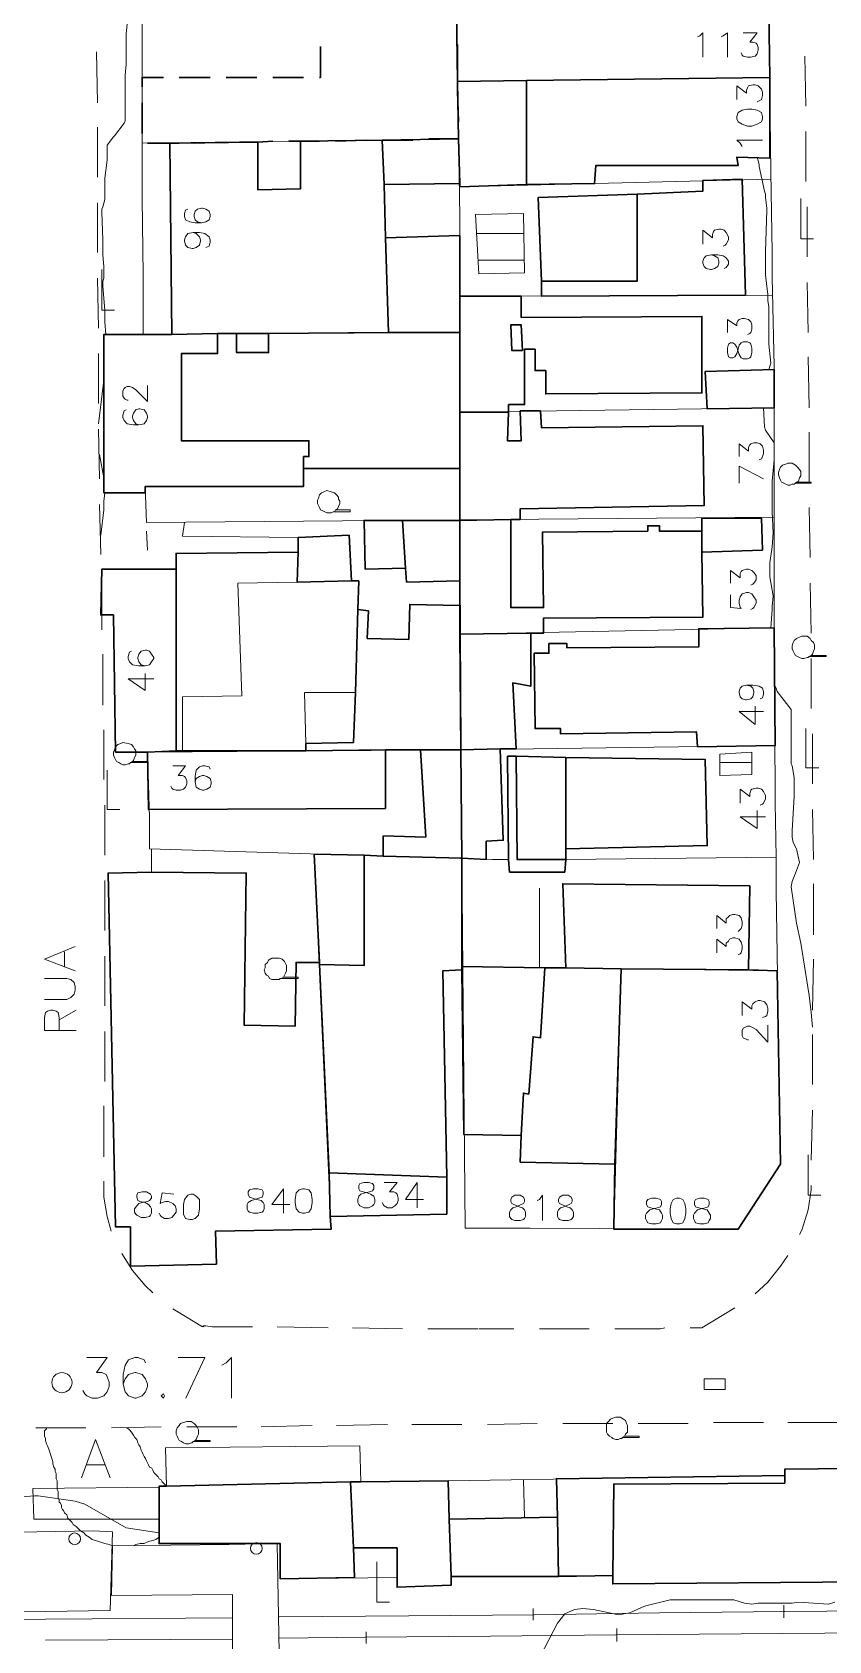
# Model space of a CAD drawing. Extents: x -2391 to 32076, y -11492 to 5852.
# Drawn here: x 4628.3 to 4691.8, y -1384.2 to -1256 of the extents above; entities that cross this region are included whole.
import ezdxf

# ---------------------------------------------------------------- set-up
doc = ezdxf.new("R2010")
doc.units = 0
doc.header["$LTSCALE"] = 7
for name, color, linetype in [('ALVE-CT', 3, 'CONTINUOUS'), ('PDF2_A101 - EDIFICACAO', 7, 'CONTINUOUS'), ('PDF2_A103 - PROJECAO_1', 7, 'CONTINUOUS'), ('PDF2_A120 - MARQUISE', 7, 'CONTINUOUS'), ('PDF2_A124 - MURO', 7, 'CONTINUOUS'), ('PDF2_A133 - CANTEIRO_JARDIM_ESTUFA', 7, 'CONTINUOUS'), ('PDF2_A142 - PLATAFORMA_BALANCA', 7, 'CONTINUOUS'), ('PDF2_C301 - MEIO_FIO_2D', 7, 'CONTINUOUS'), ('PDF2_C309 - PASSARELA', 7, 'CONTINUOUS'), ('PDF2_C317 - BOCA_LOBO', 7, 'CONTINUOUS'), ('PDF2_D402 - FERROVIA_2D', 7, 'CONTINUOUS'), ('PDF2_F601 - LIMITE_VEGETACAO', 7, 'CONTINUOUS'), ('PDF2_F602 - ARVORE_ISOLADA', 7, 'CONTINUOUS'), ('PDF2_F604 - TXT_AGRUPAMENTO_ARVORE', 7, 'CONTINUOUS'), ('PDF2_I902 - LUMINARIA', 7, 'CONTINUOUS'), ('PDF2_I903 - POSTE', 7, 'CONTINUOUS'), ('PDF2_N1402 - CURVA_INTERMEDIARIA', 7, 'CONTINUOUS'), ('PDF2_N1403 - COTA_DE_APARELHO', 7, 'CONTINUOUS'), ('PDF_A101 - EDIFICACAO', 7, 'CONTINUOUS'), ('PDF_A103 - PROJECAO_1', 7, 'CONTINUOUS'), ('PDF_A104 - PROJECAO_2', 7, 'CONTINUOUS'), ('PDF_A105 - PROJECAO_3', 7, 'CONTINUOUS'), ('PDF_A112 - PRISMA_VENTILACAO', 7, 'CONTINUOUS'), ('PDF_A113 - CONSTRUCAO_2D', 7, 'CONTINUOUS'), ('PDF_A118 - PISCINA', 7, 'CONTINUOUS'), ('PDF_A123 - N DE PORTA', 7, 'CONTINUOUS'), ('PDF_A124 - MURO', 7, 'CONTINUOUS'), ('PDF_C301 - MEIO_FIO_2D', 7, 'CONTINUOUS'), ('PDF_C307 - TXT_NOME_LOGRADOURO', 7, 'CONTINUOUS'), ('PDF_F602 - ARVORE_ISOLADA', 7, 'CONTINUOUS'), ('PDF_I903 - POSTE', 7, 'CONTINUOUS'), ('PDF_N1402 - CURVA_INTERMEDIARIA', 7, 'CONTINUOUS')]:
    doc.layers.add(name, color=color, linetype=linetype)

msp = doc.modelspace()

# ---------------------------------------------------------------- linework, layer by layer
at = {"layer": 'ALVE-CT'}
msp.add_circle((4550.796, -1271.53), 500, dxfattribs=at)
at = {"layer": 'PDF2_A101 - EDIFICACAO', "lineweight": 30}
for points in [[(4653.92, -1376.767), (4654.005, -1379.138), (4648.078, -1379.223), (4648.078, -1376.429), (4638.426, -1376.429), (4638.426, -1371.857), (4639.019, -1371.857), (4653.666, -1371.518)], [(4661.455, -1371.434), (4661.54, -1374.482), (4670.176, -1374.312), (4670.26, -1379.053), (4661.709, -1379.053), (4661.709, -1379.731), (4657.391, -1379.9), (4657.391, -1376.767), (4653.92, -1376.767), (4653.666, -1371.518), (4654.513, -1371.518)], [(4696.253, -1370.418), (4696.253, -1370.926), (4703.195, -1370.841), (4703.11, -1377.021), (4704.634, -1377.021), (4704.634, -1378.799), (4694.644, -1378.884), (4694.644, -1379.477), (4674.578, -1379.646), (4674.578, -1378.969), (4670.26, -1379.053), (4670.176, -1374.312), (4670.091, -1371.264), (4688.294, -1371.01), (4688.294, -1370.502)]]:
    msp.add_lwpolyline(points, close=True, dxfattribs=at)
at = {"layer": 'PDF2_A103 - PROJECAO_1', "lineweight": 30}
for points in [[(4661.54, -1374.482), (4661.709, -1379.053), (4661.709, -1379.731), (4657.391, -1379.9), (4657.391, -1376.767), (4653.92, -1376.767), (4653.666, -1371.518), (4654.513, -1371.518), (4661.455, -1371.434)], [(4696.253, -1370.926), (4696.253, -1376.259), (4694.813, -1376.259), (4694.644, -1378.884), (4694.644, -1379.477), (4674.578, -1379.646), (4674.578, -1378.969), (4674.663, -1371.688), (4688.294, -1371.603), (4688.294, -1371.01), (4688.294, -1370.502), (4696.253, -1370.418)]]:
    msp.add_lwpolyline(points, close=True, dxfattribs=at)
at = {"layer": 'PDF2_A120 - MARQUISE', "lineweight": 9}
msp.add_lwpolyline([(4654.513, -1371.518), (4653.666, -1371.518), (4639.019, -1371.857), (4638.934, -1368.809), (4654.428, -1368.64)], close=True, dxfattribs=at)
at = {"layer": 'PDF2_A124 - MURO', "lineweight": 9}
for points in [[(4657.391, -1379.138), (4648.078, -1379.223), (4648.078, -1376.429), (4638.426, -1376.429), (4638.426, -1371.857), (4639.019, -1371.857), (4654.513, -1371.518), (4661.455, -1371.434), (4688.294, -1371.01)], [(4654.005, -1379.138), (4653.666, -1371.518)], [(4667.466, -1371.349), (4667.551, -1374.312)], [(4670.091, -1371.264), (4670.26, -1379.053)], [(4674.578, -1378.969), (4661.709, -1379.053)]]:
    msp.add_lwpolyline(points, dxfattribs=at)
at = {"layer": 'PDF2_A133 - CANTEIRO_JARDIM_ESTUFA', "lineweight": 9}
msp.add_lwpolyline([(4638.426, -1374.482), (4628.436, -1374.482), (4628.351, -1372.026), (4638.426, -1371.942)], dxfattribs=at)
at = {"layer": 'PDF2_A142 - PLATAFORMA_BALANCA', "lineweight": 9}
msp.add_lwpolyline([(4548.258, -1376.344), (4547.327, -1376.344), (4521.25, -1376.429), (4446.491, -1377.36), (4409.746, -1377.529), (4409.831, -1383.71), (4413.387, -1384.049), (4459.445, -1383.456), (4540.977, -1382.779), (4582.04, -1382.186), (4629.367, -1381.847), (4634.532, -1381.763), (4634.701, -1375.498), (4633.177, -1375.413), (4628.69, -1375.498), (4608.116, -1375.751)], dxfattribs=at)
at = {"layer": 'PDF2_C301 - MEIO_FIO_2D', "lineweight": 9}
for points in [[(4641.982, -1359.157), (4641.898, -1359.073), (4642.152, -1359.073), (4642.66, -1359.157), (4642.829, -1359.157), (4643.337, -1359.157), (4643.845, -1359.157), (4645.877, -1359.157)], [(4647.824, -1359.157), (4651.888, -1359.242)], [(4653.835, -1359.242), (4657.815, -1359.326)], [(4659.847, -1359.326), (4660.355, -1359.326), (4663.826, -1359.326)], [(4628.605, -1367.2), (4632.585, -1367.2)], [(4634.616, -1367.2), (4638.596, -1367.116)], [(4640.628, -1367.116), (4644.607, -1367.116)], [(4646.554, -1367.116), (4650.618, -1367.031)], [(4652.565, -1367.031), (4656.629, -1366.946)], [(4658.577, -1366.946), (4660.524, -1366.946), (4662.556, -1366.946)], [(4664.588, -1366.946), (4668.567, -1366.862)], [(4670.599, -1366.862), (4674.578, -1366.862)], [(4676.61, -1366.862), (4680.59, -1366.862)], [(4682.621, -1366.777), (4686.601, -1366.777)], [(4688.548, -1366.777), (4692.189, -1366.777), (4692.612, -1366.777)]]:
    msp.add_lwpolyline(points, dxfattribs=at)
at = {"layer": 'PDF2_C309 - PASSARELA', "lineweight": 9}
msp.add_lwpolyline([(4634.701, -1376.598), (4644.014, -1376.513), (4647.824, -1376.429), (4648.163, -1393.785), (4644.353, -1393.785), (4634.616, -1393.531), (4634.701, -1389.721), (4644.268, -1389.975), (4644.268, -1380.493), (4634.616, -1380.577)], close=True, dxfattribs=at)
at = {"layer": 'PDF2_C317 - BOCA_LOBO', "lineweight": 9}
msp.add_lwpolyline([(4681.86, -1364.152), (4683.553, -1364.152), (4683.553, -1363.306), (4681.86, -1363.306)], close=True, dxfattribs=at)
at = {"layer": 'PDF2_D402 - FERROVIA_2D', "lineweight": 9}
for points in [[(4758.312, -1381.255), (4748.321, -1381.339), (4738.331, -1381.424), (4728.341, -1381.509), (4718.35, -1381.593), (4708.36, -1381.678), (4703.11, -1381.678), (4698.369, -1381.763), (4688.294, -1381.847), (4678.304, -1381.932), (4668.313, -1382.101), (4658.323, -1382.186), (4647.994, -1382.271)], [(4668.228, -1382.525), (4668.228, -1381.593)], [(4688.209, -1382.355), (4688.209, -1381.339)], [(4644.268, -1382.355), (4629.367, -1382.44), (4610.402, -1382.694), (4595.755, -1382.863), (4594.824, -1382.948), (4585.765, -1383.033), (4575.774, -1383.117), (4565.699, -1383.202), (4563.075, -1383.287), (4555.709, -1383.287), (4545.718, -1383.456), (4535.728, -1383.541), (4526.076, -1383.625), (4525.737, -1383.625), (4515.747, -1383.71)], [(4647.994, -1383.964), (4654.851, -1383.879), (4664.842, -1383.795), (4674.832, -1383.71), (4684.823, -1383.625), (4694.813, -1383.541), (4703.11, -1383.456), (4704.804, -1383.371), (4714.794, -1383.287), (4724.785, -1383.202), (4734.775, -1383.117), (4744.766, -1383.033), (4754.841, -1382.948), (4764.831, -1382.863)], [(4629.367, -1384.133), (4644.268, -1384.049)], [(4654.936, -1383.456), (4654.936, -1384.387)], [(4674.917, -1383.202), (4674.917, -1384.218)]]:
    msp.add_lwpolyline(points, dxfattribs=at)
at = {"layer": 'PDF2_F601 - LIMITE_VEGETACAO', "lineweight": 9}
for points in [[(4634.701, -1376.598), (4634.447, -1376.513), (4634.108, -1376.429), (4633.854, -1376.344), (4633.6, -1376.259), (4633.346, -1376.175), (4633.092, -1376.09), (4632.839, -1375.921), (4632.585, -1375.751), (4632.415, -1375.582), (4632.161, -1375.413), (4631.992, -1375.244), (4631.823, -1375.074), (4631.569, -1374.905), (4631.484, -1374.736), (4631.315, -1374.566), (4631.145, -1374.397), (4631.061, -1374.143), (4630.891, -1373.974), (4630.807, -1373.804), (4630.722, -1373.72), (4630.637, -1373.55), (4630.637, -1373.381), (4630.553, -1373.212), (4630.468, -1373.127), (4630.468, -1372.958), (4630.383, -1372.788), (4630.383, -1372.619), (4630.383, -1372.45), (4630.383, -1372.28), (4630.299, -1372.111), (4630.299, -1371.942), (4630.299, -1371.772), (4630.299, -1371.603), (4630.299, -1371.434), (4630.214, -1371.264), (4630.214, -1371.095), (4630.214, -1370.841), (4630.129, -1370.672), (4630.129, -1370.502), (4630.045, -1370.333), (4629.96, -1370.079), (4629.96, -1369.91), (4629.875, -1369.656), (4629.791, -1369.402), (4629.706, -1369.148), (4629.621, -1368.894), (4629.537, -1368.64), (4629.452, -1368.47), (4629.367, -1368.216), (4629.367, -1368.047), (4629.283, -1367.878), (4629.283, -1367.708), (4629.283, -1367.539), (4629.283, -1367.454), (4629.367, -1367.37), (4629.452, -1367.285), (4629.452, -1367.2)], [(4635.802, -1367.2), (4635.886, -1367.2), (4636.056, -1367.37), (4636.225, -1367.539), (4636.394, -1367.793), (4636.479, -1367.962), (4636.648, -1368.132), (4636.733, -1368.386), (4636.818, -1368.555), (4636.902, -1368.724), (4636.987, -1368.978), (4637.072, -1369.148), (4637.156, -1369.317), (4637.241, -1369.486), (4637.326, -1369.656), (4637.41, -1369.825), (4637.495, -1369.994), (4637.58, -1370.164), (4637.664, -1370.333), (4637.834, -1370.418), (4637.918, -1370.587), (4638.003, -1370.756), (4638.172, -1370.926), (4638.342, -1371.095), (4638.426, -1371.264), (4638.596, -1371.349), (4638.68, -1371.518), (4638.85, -1371.688), (4639.019, -1371.857)], [(4638.426, -1375.921), (4638.172, -1376.09), (4637.918, -1376.175), (4637.58, -1376.259), (4637.241, -1376.429), (4636.902, -1376.429), (4636.564, -1376.513), (4636.394, -1376.598)]]:
    msp.add_lwpolyline(points, dxfattribs=at)
at = {"layer": 'PDF2_F602 - ARVORE_ISOLADA', "lineweight": 9}
for points in [[(4675.51, -1367.878), (4675.34, -1367.962), (4675.34, -1368.047), (4675.171, -1368.047), (4675.002, -1368.132), (4674.832, -1368.132), (4674.578, -1368.047), (4674.494, -1367.962), (4674.324, -1367.878), (4674.155, -1367.708), (4674.07, -1367.539), (4674.07, -1367.285), (4674.07, -1367.116), (4674.07, -1366.862), (4674.24, -1366.692), (4674.409, -1366.523), (4674.578, -1366.438), (4674.832, -1366.354), (4675.171, -1366.354), (4675.425, -1366.523), (4675.594, -1366.608), (4675.679, -1366.862), (4675.764, -1367.031), (4675.764, -1367.2), (4675.764, -1367.37), (4675.764, -1367.539), (4675.594, -1367.708), (4675.51, -1367.878), (4675.34, -1367.962), (4676.695, -1367.962), (4676.695, -1367.878)], [(4641.305, -1368.216), (4641.136, -1368.301), (4641.051, -1368.386), (4640.966, -1368.386), (4640.797, -1368.47), (4640.543, -1368.47), (4640.374, -1368.386), (4640.204, -1368.301), (4640.035, -1368.216), (4639.95, -1368.047), (4639.866, -1367.878), (4639.781, -1367.708), (4639.781, -1367.454), (4639.866, -1367.2), (4640.035, -1367.031), (4640.12, -1366.862), (4640.374, -1366.777), (4640.628, -1366.692), (4640.966, -1366.692), (4641.22, -1366.862), (4641.39, -1367.031), (4641.474, -1367.2), (4641.559, -1367.37), (4641.559, -1367.539), (4641.559, -1367.708), (4641.474, -1367.878), (4641.39, -1368.132), (4641.305, -1368.216), (4641.136, -1368.301), (4642.49, -1368.301), (4642.49, -1368.216)]]:
    msp.add_lwpolyline(points, close=True, dxfattribs=at)
at = {"layer": 'PDF2_F604 - TXT_AGRUPAMENTO_ARVORE', "lineweight": 9}
for points in [[(4632.246, -1371.18), (4633.346, -1368.132), (4634.532, -1371.18)], [(4632.669, -1370.164), (4634.108, -1370.164)]]:
    msp.add_lwpolyline(points, dxfattribs=at)
at = {"layer": 'PDF2_I902 - LUMINARIA', "lineweight": 9}
for points in [[(4631.738, -1376.09), (4631.738, -1376.09)], [(4646.216, -1376.852), (4646.216, -1376.852)]]:
    msp.add_lwpolyline(points, dxfattribs=at)
for centre in [(4631.696, -1376.048), (4646.173, -1376.81)]:
    msp.add_circle(centre, 0.466, dxfattribs=at)
at = {"layer": 'PDF2_I903 - POSTE', "lineweight": 9}
msp.add_lwpolyline([(4656.799, -1381.085), (4655.783, -1381.085), (4655.783, -1377.868)], dxfattribs=at)
at = {"layer": 'PDF2_N1402 - CURVA_INTERMEDIARIA', "lineweight": 9}
for points in [[(4608.116, -1374.312), (4608.201, -1374.312), (4609.979, -1374.228), (4610.572, -1374.228), (4611.842, -1374.397), (4615.144, -1374.228), (4615.567, -1373.889), (4617.006, -1372.534), (4617.937, -1372.111), (4618.784, -1372.026), (4621.747, -1374.651), (4622.848, -1374.312), (4627.42, -1372.704), (4628.521, -1372.619), (4628.775, -1372.619), (4631.738, -1373.042), (4632.5, -1373.296), (4635.802, -1375.159), (4638.426, -1375.582)], [(4642.236, -1376.429), (4642.321, -1376.513)], [(4667.043, -1388.79), (4670.176, -1382.779), (4670.768, -1382.017), (4671.53, -1381.678), (4672.208, -1381.593), (4673.054, -1381.678), (4674.663, -1382.017), (4675.002, -1382.101), (4675.933, -1381.932), (4677.118, -1381.424), (4679.15, -1380.916), (4679.828, -1380.916), (4681.775, -1380.916), (4684.23, -1380.916), (4685.077, -1381.17), (4685.669, -1381.255), (4686.177, -1381.17), (4687.278, -1381.17), (4687.871, -1381.17), (4688.887, -1381.17), (4689.395, -1381.085), (4691.765, -1381.255), (4692.273, -1381.085)]]:
    msp.add_lwpolyline(points, dxfattribs=at)
at = {"layer": 'PDF2_N1403 - COTA_DE_APARELHO', "lineweight": 9}
for points in [[(4632.669, -1361.612), (4634.278, -1361.612), (4633.431, -1362.798), (4633.854, -1362.798), (4634.193, -1362.967), (4634.278, -1363.136), (4634.447, -1363.56), (4634.447, -1363.898), (4634.278, -1364.322), (4634.024, -1364.66), (4633.516, -1364.83), (4633.092, -1364.83), (4632.669, -1364.66), (4632.5, -1364.491), (4632.331, -1364.237)], [(4637.326, -1362.036), (4637.241, -1361.782), (4636.733, -1361.612), (4636.479, -1361.612), (4635.971, -1361.782), (4635.717, -1362.205), (4635.548, -1362.967), (4635.548, -1363.729), (4635.717, -1364.322), (4635.971, -1364.66), (4636.479, -1364.83), (4636.564, -1364.83), (4637.072, -1364.66), (4637.326, -1364.322), (4637.495, -1363.898), (4637.495, -1363.729), (4637.326, -1363.306), (4637.072, -1362.967), (4636.564, -1362.798), (4636.479, -1362.798), (4635.971, -1362.967), (4635.717, -1363.306), (4635.548, -1363.729)], [(4640.543, -1364.83), (4642.067, -1361.612), (4639.95, -1361.612)], [(4643.422, -1362.205), (4643.76, -1362.036), (4644.184, -1361.612), (4644.184, -1364.83)]]:
    msp.add_lwpolyline(points, dxfattribs=at)
msp.add_lwpolyline([(4638.765, -1364.491), (4638.596, -1364.66), (4638.765, -1364.83), (4638.85, -1364.66)], close=True, dxfattribs=at)
msp.add_circle((4630.68, -1363.602), 0.804, dxfattribs=at)
at = {"layer": 'PDF_A101 - EDIFICACAO', "lineweight": 30}
for points in [[(4665.769, -1254.343), (4668.902, -1254.343), (4670.172, -1254.343), (4683.972, -1254.343), (4687.02, -1254.343), (4687.104, -1259.593), (4667.716, -1259.847), (4662.213, -1259.931), (4662.128, -1254.343)], [(4687.104, -1259.593), (4687.104, -1266.027), (4684.48, -1265.942), (4684.564, -1266.62), (4673.219, -1266.62), (4673.135, -1268.059), (4667.716, -1268.144), (4662.382, -1268.313), (4662.382, -1268.059), (4662.298, -1264.503), (4662.213, -1259.931), (4667.716, -1259.847)], [(4656.371, -1268.144), (4656.456, -1272.377), (4662.382, -1272.207), (4662.382, -1277.033), (4662.382, -1279.912), (4656.71, -1279.912), (4647.143, -1279.997), (4644.603, -1279.997), (4643.079, -1279.997), (4639.439, -1280.081), (4639.269, -1264.842), (4646.296, -1264.757), (4646.296, -1268.567), (4649.683, -1268.482), (4649.683, -1264.672), (4656.202, -1264.588), (4662.298, -1264.503), (4662.382, -1268.059)], [(4685.157, -1276.949), (4668.902, -1277.033), (4668.902, -1275.848), (4668.648, -1269.16), (4676.521, -1268.906), (4681.77, -1268.652), (4681.77, -1267.805), (4684.903, -1267.72)], [(4666.277, -1286.262), (4662.382, -1286.262), (4662.382, -1279.912), (4662.382, -1277.033), (4667.293, -1277.033), (4667.293, -1278.727), (4681.686, -1278.642), (4681.686, -1284.738), (4669.24, -1284.822), (4669.24, -1282.96), (4668.394, -1282.96), (4668.394, -1281.266), (4667.547, -1281.266), (4667.547, -1285.669), (4666.277, -1285.669)], [(4662.382, -1286.262), (4662.382, -1290.749), (4649.937, -1290.749), (4649.937, -1292.188), (4637.322, -1292.188), (4637.322, -1292.696), (4634.02, -1292.696), (4634.02, -1280.081), (4639.439, -1280.081), (4643.079, -1279.997), (4644.603, -1279.997), (4647.143, -1279.997), (4656.71, -1279.912), (4662.382, -1279.912)], [(4667.378, -1281.351), (4667.293, -1279.319), (4666.446, -1279.319), (4666.531, -1281.351)], [(4687.443, -1285.923), (4682.109, -1286.008), (4681.94, -1283.044), (4687.443, -1282.875)], [(4666.446, -1294.813), (4662.382, -1294.897), (4662.382, -1290.749), (4662.382, -1286.262), (4666.277, -1286.262), (4666.192, -1288.548), (4667.293, -1288.548), (4667.208, -1286.177), (4668.817, -1286.177), (4668.902, -1287.532), (4681.77, -1287.362), (4681.855, -1293.712), (4667.208, -1293.966), (4667.208, -1294.813)], [(4662.382, -1294.897), (4662.382, -1299.723), (4658.149, -1299.808), (4658.065, -1298.707), (4654.847, -1298.792), (4654.763, -1294.897), (4657.811, -1294.897)], [(4681.686, -1295.744), (4681.686, -1297.437), (4681.77, -1302.602), (4669.071, -1302.686), (4669.071, -1303.872), (4668.055, -1303.872), (4662.382, -1303.956), (4662.382, -1301.67), (4662.382, -1299.723), (4662.382, -1294.897), (4666.446, -1294.813), (4666.446, -1301.84), (4669.071, -1301.84), (4668.986, -1295.829), (4677.368, -1295.744), (4677.368, -1295.321), (4678.299, -1295.321), (4678.299, -1295.744)], [(4681.686, -1297.437), (4681.686, -1295.744), (4681.686, -1294.728), (4686.427, -1294.728), (4686.512, -1297.268)], [(4653.577, -1296.083), (4653.747, -1299.723), (4654.339, -1299.723), (4654.255, -1302.009), (4655.101, -1302.094), (4655.017, -1304.295), (4658.319, -1304.38), (4658.403, -1301.586), (4662.382, -1301.67), (4662.382, -1303.956), (4662.467, -1313.185), (4659.25, -1313.185), (4656.456, -1313.185), (4650.106, -1313.269), (4640.285, -1313.269), (4639.777, -1313.269), (4637.491, -1313.354), (4634.951, -1313.354), (4634.782, -1302.432), (4633.766, -1302.432), (4633.851, -1298.792), (4639.777, -1298.792), (4639.777, -1297.522), (4649.514, -1297.437), (4649.514, -1296.252)], [(4687.443, -1303.448), (4687.528, -1312.846), (4681.347, -1312.931), (4681.262, -1311.745), (4670.426, -1311.915), (4670.426, -1311.491), (4668.394, -1311.491), (4668.309, -1305.48), (4669.494, -1305.48), (4669.494, -1304.718), (4670.933, -1304.718), (4670.933, -1305.057), (4681.432, -1304.972), (4681.432, -1303.533)], [(4665.6, -1313.1), (4662.467, -1313.185), (4662.382, -1303.956), (4668.055, -1303.872), (4668.055, -1308.105), (4666.616, -1307.851), (4666.87, -1313.1)], [(4637.491, -1313.354), (4639.777, -1313.269), (4640.285, -1313.269), (4650.106, -1313.269), (4656.456, -1313.185), (4656.456, -1317.841), (4637.576, -1317.926)], [(4662.552, -1321.82), (4656.287, -1321.651), (4656.287, -1320.042), (4659.673, -1320.127), (4659.25, -1313.185), (4662.467, -1313.185)], [(4662.552, -1321.82), (4662.467, -1313.185), (4665.6, -1313.1), (4665.854, -1320.381), (4664.499, -1320.466), (4664.499, -1321.905)], [(4670.764, -1322.921), (4666.362, -1322.921), (4666.277, -1321.905), (4666.192, -1313.693), (4666.87, -1313.693), (4670.849, -1313.777), (4681.94, -1313.947), (4682.109, -1320.804), (4670.849, -1321.058), (4670.849, -1321.905)], [(4661.366, -1350.183), (4652.053, -1350.352), (4651.969, -1346.881), (4651.207, -1330.287), (4651.207, -1330.117), (4650.784, -1321.482), (4654.763, -1321.566), (4656.287, -1321.651), (4662.552, -1321.82), (4662.552, -1330.456), (4662.552, -1330.71), (4661.028, -1330.795), (4661.366, -1347.22)], [(4651.207, -1330.117), (4651.207, -1330.287), (4651.969, -1346.881), (4652.053, -1350.352), (4652.138, -1351.368), (4642.91, -1351.537), (4642.994, -1354.162), (4636.137, -1354.331), (4636.137, -1351.199), (4634.951, -1351.199), (4634.359, -1323.006), (4637.83, -1322.921), (4645.365, -1323.006), (4645.196, -1335.113), (4649.26, -1335.197), (4649.344, -1330.117)], [(4685.411, -1330.71), (4675.251, -1330.625), (4670.849, -1330.541), (4670.595, -1323.852), (4685.496, -1324.022)], [(4675.251, -1330.625), (4674.743, -1346.204), (4667.208, -1346.034), (4667.293, -1343.918), (4662.721, -1343.833), (4662.552, -1330.71), (4662.552, -1330.456), (4669.156, -1330.541), (4670.849, -1330.541)], [(4685.411, -1330.71), (4687.697, -1330.795), (4687.951, -1346.204), (4684.564, -1351.368), (4674.659, -1351.368), (4674.743, -1346.204), (4675.251, -1330.625)]]:
    msp.add_lwpolyline(points, close=True, dxfattribs=at)
at = {"layer": 'PDF_A103 - PROJECAO_1', "lineweight": 30}
for points in [[(4667.716, -1268.144), (4662.382, -1268.313), (4662.382, -1268.059), (4662.298, -1264.503), (4662.213, -1259.931), (4667.716, -1259.847)], [(4656.371, -1268.144), (4656.456, -1272.377), (4656.71, -1279.912), (4647.143, -1279.997), (4644.603, -1279.997), (4643.079, -1279.997), (4639.439, -1280.081), (4639.269, -1264.842), (4646.296, -1264.757), (4646.296, -1268.567), (4649.683, -1268.482), (4649.683, -1264.672), (4656.202, -1264.588)], [(4668.902, -1275.848), (4668.648, -1269.16), (4676.521, -1268.906), (4676.521, -1275.848)], [(4662.382, -1286.262), (4662.382, -1290.749), (4649.937, -1290.749), (4649.937, -1289.818), (4650.36, -1289.818), (4650.36, -1288.548), (4640.201, -1288.548), (4640.201, -1281.605), (4643.079, -1281.605), (4643.079, -1279.997), (4644.603, -1279.997), (4644.603, -1281.52), (4647.143, -1281.52), (4647.143, -1279.997), (4656.71, -1279.912), (4662.382, -1279.912)], [(4662.382, -1299.723), (4658.149, -1299.808), (4658.065, -1298.707), (4657.811, -1294.897), (4662.382, -1294.897)], [(4653.577, -1296.083), (4653.747, -1299.723), (4654.339, -1299.723), (4654.255, -1302.009), (4654.085, -1308.613), (4653.916, -1312.592), (4650.106, -1312.677), (4650.106, -1312.761), (4650.106, -1313.269), (4640.285, -1313.269), (4639.777, -1313.269), (4639.777, -1298.792), (4639.777, -1297.522), (4649.514, -1297.437), (4649.514, -1296.252)], [(4670.849, -1313.777), (4670.849, -1321.058), (4670.849, -1321.905), (4666.954, -1321.905), (4666.87, -1313.693)], [(4656.287, -1321.651), (4662.552, -1321.82), (4662.552, -1330.456), (4662.552, -1330.71), (4661.028, -1330.795), (4661.366, -1347.22), (4651.969, -1346.881), (4651.207, -1330.287), (4654.763, -1330.371), (4654.763, -1321.566)], [(4670.849, -1330.541), (4675.251, -1330.625), (4674.743, -1346.204), (4667.208, -1346.034), (4667.293, -1343.918), (4667.462, -1340.531), (4667.886, -1340.616), (4668.224, -1336.044), (4668.817, -1336.129), (4669.156, -1330.541)]]:
    msp.add_lwpolyline(points, close=True, dxfattribs=at)
at = {"layer": 'PDF_A104 - PROJECAO_2', "lineweight": 30}
msp.add_lwpolyline([(4649.514, -1297.437), (4649.429, -1299.808), (4653.747, -1299.723), (4654.339, -1299.723), (4654.255, -1302.009), (4654.085, -1308.613), (4653.916, -1312.592), (4650.106, -1312.677), (4650.106, -1312.761), (4650.106, -1313.269), (4640.285, -1313.269), (4639.777, -1313.269), (4639.777, -1298.792), (4639.777, -1297.522)], close=True, dxfattribs=at)
at = {"layer": 'PDF_A105 - PROJECAO_3', "lineweight": 9}
msp.add_lwpolyline([(4654.255, -1302.009), (4654.085, -1308.613), (4650.022, -1308.613), (4650.106, -1312.677), (4650.106, -1312.761), (4650.106, -1313.269), (4640.285, -1313.269), (4640.285, -1308.952), (4645.026, -1308.867), (4644.688, -1299.892), (4649.429, -1299.808), (4653.747, -1299.723), (4654.339, -1299.723)], close=True, dxfattribs=at)
at = {"layer": 'PDF_A112 - PRISMA_VENTILACAO', "lineweight": 30}
msp.add_lwpolyline([(4666.531, -1281.351), (4666.446, -1279.319), (4667.293, -1279.319), (4667.378, -1281.351)], close=True, dxfattribs=at)
at = {"layer": 'PDF_A113 - CONSTRUCAO_2D', "lineweight": 30}
for points in [[(4651.207, -1259.593), (4651.291, -1259.593), (4651.291, -1257.137)], [(4662.213, -1256.968), (4662.213, -1259.423)], [(4637.068, -1260.355), (4637.068, -1259.593), (4638.761, -1259.593)], [(4640.031, -1259.593), (4642.486, -1259.593)], [(4643.756, -1259.593), (4646.212, -1259.593)], [(4647.482, -1259.593), (4649.937, -1259.593)], [(4662.213, -1260.693), (4662.298, -1263.148)], [(4637.068, -1264.08), (4637.068, -1261.624)], [(4640.031, -1264.842), (4639.269, -1264.842), (4637.491, -1264.842)], [(4643.756, -1264.757), (4641.217, -1264.842)], [(4647.482, -1264.672), (4646.296, -1264.757), (4645.026, -1264.757)], [(4651.207, -1264.672), (4649.683, -1264.672), (4648.752, -1264.672)], [(4654.932, -1264.588), (4652.477, -1264.672)], [(4658.657, -1264.588), (4656.202, -1264.588)], [(4662.298, -1264.418), (4662.298, -1264.503), (4659.927, -1264.503)]]:
    msp.add_lwpolyline(points, dxfattribs=at)
at = {"layer": 'PDF_A118 - PISCINA', "lineweight": 9}
for points in [[(4667.462, -1270.43), (4663.652, -1270.514), (4663.906, -1275.255), (4667.547, -1275.171)], [(4685.665, -1315.132), (4683.125, -1315.217), (4683.125, -1313.523), (4685.665, -1313.354)]]:
    msp.add_lwpolyline(points, close=True, dxfattribs=at)
for points in [[(4663.737, -1272.038), (4667.462, -1272.038)], [(4663.906, -1274.155), (4667.462, -1274.155)], [(4683.125, -1314.201), (4685.665, -1314.201)]]:
    msp.add_lwpolyline(points, dxfattribs=at)
at = {"layer": 'PDF_A123 - N DE PORTA', "lineweight": 9}
for points in [[(4681.347, -1256.375), (4681.516, -1256.291), (4681.77, -1256.037), (4681.77, -1257.984)], [(4683.21, -1256.375), (4683.379, -1256.291), (4683.718, -1256.037), (4683.718, -1257.984)], [(4684.988, -1256.037), (4686.088, -1256.037), (4685.496, -1256.799), (4685.75, -1256.799), (4686.004, -1256.883), (4686.088, -1256.968), (4686.173, -1257.222), (4686.173, -1257.391), (4686.088, -1257.73), (4685.919, -1257.899), (4685.58, -1257.984), (4685.326, -1257.984), (4684.988, -1257.899), (4684.903, -1257.815), (4684.818, -1257.645)], [(4684.48, -1261.37), (4684.48, -1260.27), (4685.242, -1260.863), (4685.242, -1260.609), (4685.326, -1260.439), (4685.411, -1260.27), (4685.75, -1260.185), (4685.919, -1260.185), (4686.173, -1260.27), (4686.427, -1260.524), (4686.512, -1260.778), (4686.512, -1261.032), (4686.427, -1261.37), (4686.258, -1261.455), (4686.088, -1261.54)], [(4684.903, -1265.096), (4684.734, -1264.842), (4684.48, -1264.588), (4686.512, -1264.588)], [(4640.709, -1270.091), (4640.539, -1270.176), (4640.455, -1270.43), (4640.455, -1270.684), (4640.539, -1270.937), (4640.878, -1271.107), (4641.301, -1271.191), (4641.809, -1271.191), (4642.148, -1271.107), (4642.402, -1270.937), (4642.486, -1270.684), (4642.486, -1270.514), (4642.402, -1270.26), (4642.148, -1270.091), (4641.894, -1270.006), (4641.809, -1270.006), (4641.47, -1270.091), (4641.301, -1270.26), (4641.217, -1270.514), (4641.217, -1270.684), (4641.301, -1270.937), (4641.47, -1271.107), (4641.809, -1271.191)], [(4641.132, -1271.953), (4641.386, -1272.038), (4641.64, -1272.292), (4641.724, -1272.546), (4641.724, -1272.631), (4641.64, -1272.969), (4641.386, -1273.139), (4641.132, -1273.223), (4641.047, -1273.223), (4640.709, -1273.139), (4640.539, -1272.969), (4640.455, -1272.631), (4640.455, -1272.546), (4640.539, -1272.292), (4640.709, -1272.038), (4641.132, -1271.953), (4641.64, -1271.953), (4642.063, -1272.038), (4642.402, -1272.292), (4642.486, -1272.546), (4642.486, -1272.715), (4642.402, -1273.054), (4642.148, -1273.139)], [(4681.77, -1272.885), (4681.77, -1271.784), (4682.532, -1272.377), (4682.532, -1272.123), (4682.617, -1271.869), (4682.702, -1271.784), (4683.04, -1271.699), (4683.21, -1271.699), (4683.464, -1271.784), (4683.633, -1271.953), (4683.802, -1272.292), (4683.802, -1272.546), (4683.633, -1272.885), (4683.548, -1272.969), (4683.379, -1273.054)], [(4682.448, -1273.731), (4682.702, -1273.816), (4682.956, -1273.985), (4683.04, -1274.239), (4683.04, -1274.409), (4682.956, -1274.663), (4682.702, -1274.832), (4682.448, -1274.917), (4682.363, -1274.917), (4682.024, -1274.832), (4681.855, -1274.663), (4681.77, -1274.409), (4681.77, -1274.239), (4681.855, -1273.985), (4682.024, -1273.816), (4682.448, -1273.731), (4682.956, -1273.731), (4683.379, -1273.816), (4683.633, -1273.985), (4683.802, -1274.239), (4683.802, -1274.493), (4683.633, -1274.747), (4683.464, -1274.832)], [(4683.718, -1279.912), (4683.718, -1278.896), (4684.48, -1279.404), (4684.48, -1279.15), (4684.564, -1278.981), (4684.649, -1278.896), (4684.903, -1278.811), (4685.072, -1278.811), (4685.411, -1278.896), (4685.58, -1279.065), (4685.665, -1279.319), (4685.665, -1279.658), (4685.58, -1279.912), (4685.496, -1279.997), (4685.326, -1280.081)], [(4635.967, -1285.33), (4635.883, -1285.33), (4635.713, -1285.246), (4635.629, -1285.161), (4635.544, -1284.992), (4635.544, -1284.568), (4635.629, -1284.399), (4635.713, -1284.314), (4635.883, -1284.23), (4636.052, -1284.23), (4636.306, -1284.314), (4636.56, -1284.484), (4637.491, -1285.415), (4637.491, -1284.145)], [(4635.798, -1286.092), (4635.629, -1286.177), (4635.544, -1286.516), (4635.544, -1286.685), (4635.629, -1286.939), (4635.883, -1287.193), (4636.391, -1287.278), (4636.814, -1287.278), (4637.237, -1287.193), (4637.407, -1286.939), (4637.491, -1286.685), (4637.491, -1286.6), (4637.407, -1286.346), (4637.237, -1286.092), (4636.899, -1286.008), (4636.814, -1286.008), (4636.56, -1286.092), (4636.391, -1286.346), (4636.306, -1286.6), (4636.306, -1286.685), (4636.391, -1286.939), (4636.56, -1287.193), (4636.814, -1287.278)], [(4684.649, -1289.818), (4684.649, -1288.802), (4685.411, -1289.394), (4685.411, -1289.056), (4685.496, -1288.886), (4685.58, -1288.802), (4685.834, -1288.717), (4686.088, -1288.717), (4686.342, -1288.802), (4686.512, -1288.971), (4686.596, -1289.31), (4686.596, -1289.564), (4686.512, -1289.818), (4686.427, -1289.987), (4686.258, -1290.072)], [(4686.596, -1291.595), (4684.649, -1290.579), (4684.649, -1291.934)], [(4683.972, -1299.892), (4683.972, -1298.877), (4684.734, -1299.469), (4684.734, -1299.131), (4684.818, -1298.961), (4684.903, -1298.877), (4685.242, -1298.792), (4685.411, -1298.792), (4685.665, -1298.877), (4685.834, -1299.046), (4686.004, -1299.3), (4686.004, -1299.639), (4685.834, -1299.892), (4685.75, -1299.977), (4685.58, -1300.062)], [(4683.972, -1300.824), (4683.972, -1301.84), (4684.818, -1301.924), (4684.734, -1301.84), (4684.649, -1301.501), (4684.649, -1301.247), (4684.734, -1300.993), (4684.903, -1300.739), (4685.242, -1300.654), (4685.411, -1300.654), (4685.665, -1300.739), (4685.834, -1300.993), (4686.004, -1301.247), (4686.004, -1301.501), (4685.834, -1301.84), (4685.75, -1301.924), (4685.58, -1302.009)], [(4636.221, -1305.311), (4636.052, -1305.396), (4635.967, -1305.734), (4635.967, -1305.904), (4636.052, -1306.158), (4636.306, -1306.412), (4636.814, -1306.496), (4637.322, -1306.496), (4637.661, -1306.412), (4637.83, -1306.158), (4637.999, -1305.904), (4637.999, -1305.819), (4637.83, -1305.565), (4637.661, -1305.311), (4637.407, -1305.226), (4637.322, -1305.226), (4636.983, -1305.311), (4636.814, -1305.565), (4636.729, -1305.819), (4636.729, -1305.904), (4636.814, -1306.158), (4636.983, -1306.412), (4637.322, -1306.496)], [(4637.999, -1307.512), (4635.967, -1307.512), (4637.322, -1308.444), (4637.322, -1307.089)], [(4685.242, -1308.02), (4685.58, -1308.105), (4685.75, -1308.274), (4685.834, -1308.528), (4685.834, -1308.613), (4685.75, -1308.952), (4685.58, -1309.121), (4685.242, -1309.206), (4685.157, -1309.206), (4684.903, -1309.121), (4684.734, -1308.952), (4684.649, -1308.613), (4684.649, -1308.528), (4684.734, -1308.274), (4684.903, -1308.105), (4685.242, -1308.02), (4685.75, -1308.02), (4686.258, -1308.105), (4686.512, -1308.274), (4686.596, -1308.528), (4686.596, -1308.782), (4686.512, -1309.036), (4686.342, -1309.121)], [(4686.596, -1310.137), (4684.649, -1310.137), (4685.919, -1311.153), (4685.919, -1309.713)], [(4639.523, -1314.455), (4640.539, -1314.455), (4639.947, -1315.217), (4640.285, -1315.217), (4640.455, -1315.301), (4640.539, -1315.386), (4640.624, -1315.64), (4640.624, -1315.894), (4640.539, -1316.148), (4640.37, -1316.317), (4640.116, -1316.402), (4639.777, -1316.402), (4639.523, -1316.317), (4639.439, -1316.233), (4639.354, -1316.063)], [(4642.486, -1314.709), (4642.402, -1314.539), (4642.063, -1314.455), (4641.894, -1314.455), (4641.64, -1314.539), (4641.386, -1314.793), (4641.301, -1315.301), (4641.301, -1315.725), (4641.386, -1316.148), (4641.64, -1316.317), (4641.894, -1316.402), (4641.978, -1316.402), (4642.232, -1316.317), (4642.486, -1316.148), (4642.571, -1315.894), (4642.571, -1315.725), (4642.486, -1315.471), (4642.232, -1315.301), (4641.978, -1315.217), (4641.894, -1315.217), (4641.64, -1315.301), (4641.386, -1315.471), (4641.301, -1315.725)], [(4684.734, -1317.418), (4684.734, -1316.317), (4685.496, -1316.91), (4685.496, -1316.656), (4685.58, -1316.402), (4685.665, -1316.317), (4686.004, -1316.233), (4686.173, -1316.233), (4686.427, -1316.317), (4686.596, -1316.487), (4686.766, -1316.825), (4686.766, -1317.079), (4686.596, -1317.418), (4686.512, -1317.503), (4686.342, -1317.587)], [(4686.766, -1318.519), (4684.734, -1318.519), (4686.088, -1319.45), (4686.088, -1318.011)], [(4682.871, -1327.408), (4682.871, -1326.392), (4683.633, -1326.985), (4683.633, -1326.646), (4683.802, -1326.477), (4683.887, -1326.392), (4684.141, -1326.308), (4684.31, -1326.308), (4684.649, -1326.392), (4684.818, -1326.562), (4684.903, -1326.9), (4684.903, -1327.154), (4684.818, -1327.408), (4684.734, -1327.493), (4684.564, -1327.662)], [(4682.871, -1329.355), (4682.871, -1328.255), (4683.633, -1328.848), (4683.633, -1328.594), (4683.802, -1328.424), (4683.887, -1328.255), (4684.141, -1328.17), (4684.31, -1328.17), (4684.649, -1328.255), (4684.818, -1328.509), (4684.903, -1328.763), (4684.903, -1329.017), (4684.818, -1329.355), (4684.734, -1329.44), (4684.564, -1329.525)], [(4684.903, -1334.351), (4684.903, -1333.25), (4685.665, -1333.843), (4685.665, -1333.589), (4685.75, -1333.419), (4685.919, -1333.25), (4686.173, -1333.165), (4686.342, -1333.165), (4686.681, -1333.25), (4686.85, -1333.504), (4686.935, -1333.758), (4686.935, -1334.012), (4686.85, -1334.351), (4686.766, -1334.435), (4686.512, -1334.52)], [(4685.411, -1336.298), (4685.326, -1336.298), (4685.157, -1336.213), (4684.988, -1336.129), (4684.903, -1335.959), (4684.903, -1335.536), (4684.988, -1335.367), (4685.157, -1335.282), (4685.326, -1335.197), (4685.496, -1335.197), (4685.665, -1335.282), (4686.004, -1335.451), (4686.935, -1336.467), (4686.935, -1335.113)], [(4648.328, -1350.098), (4648.328, -1348.151), (4647.397, -1349.421), (4648.836, -1349.421)], [(4656.371, -1347.643), (4657.387, -1347.643), (4656.795, -1348.405), (4657.133, -1348.405), (4657.303, -1348.489), (4657.387, -1348.574), (4657.472, -1348.913), (4657.472, -1349.082), (4657.387, -1349.336), (4657.218, -1349.505), (4656.964, -1349.675), (4656.625, -1349.675), (4656.371, -1349.505), (4656.287, -1349.421), (4656.202, -1349.251)], [(4658.996, -1349.675), (4658.996, -1347.643), (4658.065, -1348.997), (4659.504, -1348.997)], [(4639.608, -1348.574), (4638.677, -1348.489), (4638.507, -1349.336), (4638.677, -1349.251), (4638.931, -1349.167), (4639.185, -1349.167), (4639.523, -1349.336), (4639.693, -1349.505), (4639.777, -1349.759), (4639.777, -1350.013), (4639.608, -1350.267), (4639.439, -1350.437), (4639.185, -1350.521), (4638.846, -1350.521), (4638.592, -1350.352), (4638.507, -1350.267), (4638.423, -1350.098)], [(4668.563, -1349.082), (4668.732, -1348.997), (4668.986, -1348.659), (4668.986, -1350.691)]]:
    msp.add_lwpolyline(points, dxfattribs=at)
for points in [[(4684.48, -1262.894), (4684.564, -1263.148), (4684.903, -1263.318), (4685.326, -1263.487), (4685.665, -1263.487), (4686.088, -1263.318), (4686.427, -1263.148), (4686.512, -1262.894), (4686.512, -1262.725), (4686.427, -1262.386), (4686.088, -1262.217), (4685.665, -1262.132), (4685.326, -1262.132), (4684.903, -1262.217), (4684.564, -1262.386), (4684.48, -1262.725)], [(4683.718, -1281.52), (4683.802, -1281.859), (4683.972, -1281.944), (4684.141, -1281.944), (4684.31, -1281.859), (4684.48, -1281.605), (4684.564, -1281.266), (4684.649, -1280.928), (4684.818, -1280.758), (4684.988, -1280.674), (4685.326, -1280.674), (4685.496, -1280.758), (4685.58, -1280.843), (4685.665, -1281.182), (4685.665, -1281.52), (4685.58, -1281.859), (4685.496, -1281.944), (4685.326, -1282.028), (4684.988, -1282.028), (4684.818, -1281.944), (4684.649, -1281.69), (4684.564, -1281.436), (4684.48, -1281.097), (4684.31, -1280.843), (4684.141, -1280.758), (4683.972, -1280.758), (4683.802, -1280.843), (4683.718, -1281.182)], [(4637.068, -1348.405), (4636.729, -1348.489), (4636.645, -1348.659), (4636.645, -1348.828), (4636.729, -1349.082), (4636.899, -1349.167), (4637.322, -1349.251), (4637.576, -1349.421), (4637.745, -1349.59), (4637.83, -1349.759), (4637.83, -1350.098), (4637.745, -1350.267), (4637.661, -1350.352), (4637.322, -1350.437), (4636.983, -1350.437), (4636.645, -1350.267), (4636.56, -1350.183), (4636.475, -1350.013), (4636.475, -1349.759), (4636.645, -1349.505), (4636.814, -1349.336), (4637.068, -1349.251), (4637.491, -1349.167), (4637.661, -1349.082), (4637.83, -1348.913), (4637.83, -1348.743), (4637.745, -1348.574), (4637.407, -1348.405)], [(4645.958, -1348.151), (4645.619, -1348.236), (4645.534, -1348.405), (4645.534, -1348.574), (4645.619, -1348.828), (4645.873, -1348.913), (4646.212, -1348.997), (4646.55, -1349.082), (4646.72, -1349.251), (4646.804, -1349.421), (4646.804, -1349.759), (4646.72, -1349.929), (4646.635, -1350.013), (4646.296, -1350.098), (4645.958, -1350.098), (4645.619, -1350.013), (4645.534, -1349.929), (4645.45, -1349.759), (4645.45, -1349.421), (4645.534, -1349.251), (4645.788, -1349.082), (4646.042, -1348.997), (4646.381, -1348.913), (4646.635, -1348.828), (4646.72, -1348.574), (4646.72, -1348.405), (4646.635, -1348.236), (4646.296, -1348.151)], [(4649.852, -1348.151), (4649.598, -1348.236), (4649.344, -1348.489), (4649.26, -1348.997), (4649.26, -1349.251), (4649.344, -1349.759), (4649.598, -1350.013), (4649.852, -1350.098), (4650.022, -1350.098), (4650.36, -1350.013), (4650.53, -1349.759), (4650.614, -1349.251), (4650.614, -1348.997), (4650.53, -1348.489), (4650.36, -1348.236), (4650.022, -1348.151)], [(4654.763, -1347.643), (4654.424, -1347.728), (4654.339, -1347.897), (4654.339, -1348.151), (4654.424, -1348.32), (4654.678, -1348.405), (4655.017, -1348.489), (4655.271, -1348.574), (4655.525, -1348.743), (4655.609, -1348.997), (4655.609, -1349.251), (4655.525, -1349.421), (4655.44, -1349.505), (4655.101, -1349.675), (4654.763, -1349.675), (4654.424, -1349.505), (4654.339, -1349.421), (4654.255, -1349.251), (4654.255, -1348.997), (4654.339, -1348.743), (4654.509, -1348.574), (4654.847, -1348.489), (4655.186, -1348.405), (4655.44, -1348.32), (4655.525, -1348.151), (4655.525, -1347.897), (4655.44, -1347.728), (4655.101, -1347.643)], [(4640.963, -1348.574), (4640.709, -1348.659), (4640.455, -1348.997), (4640.37, -1349.421), (4640.37, -1349.759), (4640.37, -1350.183), (4640.539, -1350.521), (4640.878, -1350.606), (4641.047, -1350.606), (4641.301, -1350.521), (4641.555, -1350.267), (4641.64, -1349.759), (4641.64, -1349.505), (4641.64, -1348.997), (4641.386, -1348.743), (4641.132, -1348.574)], [(4666.785, -1348.659), (4666.531, -1348.828), (4666.446, -1348.997), (4666.446, -1349.167), (4666.531, -1349.336), (4666.7, -1349.421), (4667.124, -1349.59), (4667.378, -1349.675), (4667.547, -1349.844), (4667.632, -1350.013), (4667.632, -1350.352), (4667.547, -1350.521), (4667.462, -1350.606), (4667.208, -1350.691), (4666.785, -1350.691), (4666.531, -1350.606), (4666.446, -1350.521), (4666.362, -1350.352), (4666.362, -1350.013), (4666.446, -1349.844), (4666.616, -1349.675), (4666.87, -1349.59), (4667.293, -1349.421), (4667.462, -1349.336), (4667.547, -1349.167), (4667.547, -1348.997), (4667.462, -1348.828), (4667.208, -1348.659)], [(4670.595, -1348.659), (4670.341, -1348.828), (4670.256, -1348.997), (4670.256, -1349.167), (4670.341, -1349.336), (4670.51, -1349.421), (4670.933, -1349.59), (4671.187, -1349.675), (4671.357, -1349.844), (4671.441, -1350.013), (4671.441, -1350.352), (4671.357, -1350.521), (4671.272, -1350.606), (4671.018, -1350.691), (4670.595, -1350.691), (4670.341, -1350.606), (4670.256, -1350.521), (4670.172, -1350.352), (4670.172, -1350.013), (4670.256, -1349.844), (4670.426, -1349.675), (4670.679, -1349.59), (4671.103, -1349.421), (4671.272, -1349.336), (4671.357, -1349.167), (4671.357, -1348.997), (4671.272, -1348.828), (4671.018, -1348.659)], [(4677.707, -1348.913), (4677.368, -1348.997), (4677.283, -1349.167), (4677.283, -1349.421), (4677.368, -1349.59), (4677.622, -1349.675), (4677.961, -1349.759), (4678.299, -1349.844), (4678.469, -1350.098), (4678.553, -1350.267), (4678.553, -1350.521), (4678.469, -1350.691), (4678.384, -1350.86), (4678.045, -1350.945), (4677.707, -1350.945), (4677.368, -1350.86), (4677.283, -1350.691), (4677.199, -1350.521), (4677.199, -1350.267), (4677.283, -1350.098), (4677.537, -1349.844), (4677.791, -1349.759), (4678.13, -1349.675), (4678.384, -1349.59), (4678.469, -1349.421), (4678.469, -1349.167), (4678.384, -1348.997), (4678.045, -1348.913)], [(4679.654, -1348.913), (4679.4, -1348.997), (4679.231, -1349.336), (4679.146, -1349.759), (4679.146, -1350.098), (4679.231, -1350.521), (4679.4, -1350.86), (4679.654, -1350.945), (4679.908, -1350.945), (4680.162, -1350.86), (4680.331, -1350.521), (4680.416, -1350.098), (4680.416, -1349.759), (4680.331, -1349.336), (4680.162, -1348.997), (4679.908, -1348.913)], [(4681.516, -1348.913), (4681.178, -1348.997), (4681.093, -1349.167), (4681.093, -1349.421), (4681.178, -1349.59), (4681.432, -1349.675), (4681.77, -1349.759), (4682.109, -1349.844), (4682.278, -1350.098), (4682.363, -1350.267), (4682.363, -1350.521), (4682.278, -1350.691), (4682.194, -1350.86), (4681.855, -1350.945), (4681.516, -1350.945), (4681.178, -1350.86), (4681.093, -1350.691), (4681.008, -1350.521), (4681.008, -1350.267), (4681.093, -1350.098), (4681.347, -1349.844), (4681.601, -1349.759), (4681.94, -1349.675), (4682.194, -1349.59), (4682.278, -1349.421), (4682.278, -1349.167), (4682.194, -1348.997), (4681.855, -1348.913)]]:
    msp.add_lwpolyline(points, close=True, dxfattribs=at)
at = {"layer": 'PDF_A124 - MURO', "lineweight": 9}
for points in [[(4686.596, -1213.959), (4686.766, -1233.939), (4686.766, -1234.955), (4686.85, -1240.797), (4686.935, -1244.861), (4686.935, -1247.909), (4687.189, -1267.128), (4687.274, -1273.562), (4687.274, -1275.509), (4687.443, -1282.621), (4687.443, -1282.875), (4687.443, -1285.415), (4687.443, -1299.808), (4687.443, -1300.824), (4687.443, -1303.364), (4687.528, -1316.571), (4687.528, -1317.418), (4687.612, -1321.736), (4670.849, -1321.905)], [(4662.382, -1279.912), (4637.153, -1280.081), (4637.153, -1279.489), (4637.153, -1275.34), (4637.068, -1269.244), (4637.068, -1259.423), (4637.068, -1257.561), (4637.068, -1251.803)], [(4687.612, -1321.736), (4687.612, -1322.244), (4687.612, -1324.445), (4687.951, -1346.204), (4684.564, -1351.368), (4667.97, -1351.283), (4665.684, -1351.283), (4662.806, -1351.283), (4662.552, -1321.82), (4662.382, -1294.897), (4662.382, -1270.684), (4662.128, -1254.343)], [(4687.104, -1259.593), (4662.213, -1259.931)], [(4637.068, -1264.842), (4662.298, -1264.503)], [(4662.382, -1268.313), (4687.189, -1267.72)], [(4662.382, -1277.033), (4687.274, -1276.949)], [(4687.443, -1285.923), (4662.382, -1286.262)], [(4637.322, -1292.188), (4637.407, -1295.067), (4687.443, -1294.643)], [(4637.491, -1297.268), (4637.407, -1295.744)], [(4649.514, -1296.252), (4640.285, -1296.167), (4640.455, -1295.067)], [(4634.697, -1298.792), (4637.576, -1298.792)], [(4666.277, -1321.905), (4665.007, -1321.905), (4637.661, -1321.058), (4637.661, -1319.958), (4637.661, -1318.603), (4637.491, -1313.354), (4634.951, -1313.354), (4634.782, -1302.432)], [(4687.443, -1303.448), (4662.382, -1303.956)], [(4637.491, -1313.354), (4662.467, -1313.185), (4687.528, -1312.846)], [(4650.784, -1321.482), (4652.138, -1351.368), (4642.91, -1351.537), (4642.994, -1354.162), (4636.137, -1354.331), (4636.137, -1351.199), (4634.951, -1351.199), (4634.359, -1323.006), (4637.83, -1322.921), (4637.83, -1321.058)], [(4668.732, -1324.191), (4668.732, -1330.541)], [(4687.697, -1330.795), (4662.552, -1330.456)], [(4674.659, -1351.368), (4675.251, -1330.625)]]:
    msp.add_lwpolyline(points, dxfattribs=at)
at = {"layer": 'PDF_C301 - MEIO_FIO_2D', "lineweight": 9}
for points in [[(4633.427, -1257.561), (4633.512, -1261.624)], [(4689.983, -1261.878), (4689.898, -1257.899)], [(4633.512, -1263.572), (4633.512, -1267.551)], [(4689.983, -1267.89), (4689.983, -1263.91)], [(4633.512, -1269.583), (4633.512, -1273.562)], [(4690.067, -1273.901), (4690.067, -1269.922)], [(4633.512, -1275.594), (4633.597, -1279.573)], [(4690.152, -1279.912), (4690.067, -1275.933)], [(4633.597, -1281.605), (4633.597, -1285.076), (4633.597, -1285.584)], [(4690.237, -1285.923), (4690.152, -1281.859)], [(4633.597, -1287.616), (4633.681, -1291.595)], [(4690.237, -1291.934), (4690.237, -1287.87)], [(4633.681, -1293.627), (4633.766, -1297.607)], [(4690.321, -1297.861), (4690.237, -1293.881)], [(4633.851, -1299.554), (4633.851, -1303.618)], [(4690.406, -1303.872), (4690.321, -1299.892)], [(4633.935, -1305.565), (4633.935, -1309.629)], [(4690.406, -1309.883), (4690.406, -1305.904)], [(4634.02, -1311.576), (4634.02, -1315.555)], [(4690.491, -1315.894), (4690.491, -1311.915)], [(4634.105, -1317.587), (4634.105, -1321.566)], [(4690.575, -1321.905), (4690.491, -1317.926)], [(4634.105, -1323.598), (4634.105, -1327.578)], [(4690.575, -1327.916), (4690.575, -1323.852)], [(4634.105, -1329.609), (4634.105, -1333.589)], [(4690.491, -1333.927), (4690.575, -1329.863)], [(4634.105, -1335.621), (4634.105, -1339.6)], [(4690.491, -1339.854), (4690.491, -1335.875)], [(4634.02, -1341.547), (4634.02, -1345.611)], [(4690.406, -1345.865), (4690.491, -1341.886)], [(4634.02, -1347.558), (4634.02, -1348.828), (4634.274, -1350.352), (4634.613, -1351.537)], [(4689.475, -1351.791), (4689.644, -1351.453), (4690.152, -1349.844), (4690.406, -1348.236), (4690.406, -1347.897)], [(4635.459, -1353.315), (4636.306, -1354.67), (4637.322, -1355.855), (4637.915, -1356.448)], [(4685.919, -1356.533), (4686.935, -1355.601), (4687.951, -1354.331), (4688.544, -1353.485)], [(4639.523, -1357.718), (4639.777, -1357.887), (4641.894, -1359.157)], [(4680.754, -1359.242), (4681.686, -1359.242), (4684.31, -1357.633)], [(4641.894, -1359.157), (4641.894, -1359.157)], [(4641.894, -1359.157), (4641.894, -1359.157)], [(4663.906, -1359.326), (4666.7, -1359.326)], [(4668.732, -1359.326), (4672.711, -1359.326)], [(4674.743, -1359.326), (4678.384, -1359.326), (4678.723, -1359.242)]]:
    msp.add_lwpolyline(points, dxfattribs=at)
at = {"layer": 'PDF_C307 - TXT_NOME_LOGRADOURO', "lineweight": 9}
for points in [[(4631.734, -1330.795), (4629.279, -1329.863), (4631.734, -1328.848)], [(4630.888, -1330.456), (4630.888, -1329.271)], [(4629.279, -1333.081), (4631.057, -1333.081), (4631.396, -1332.911), (4631.65, -1332.657), (4631.734, -1332.319), (4631.734, -1332.065), (4631.65, -1331.726), (4631.396, -1331.472), (4631.057, -1331.387), (4629.279, -1331.387)], [(4631.819, -1335.536), (4629.279, -1335.536), (4629.279, -1334.52), (4629.364, -1334.097), (4629.533, -1334.012), (4629.787, -1333.927), (4629.956, -1333.927), (4630.21, -1334.012), (4630.38, -1334.097), (4630.464, -1334.52), (4630.464, -1335.536)], [(4630.464, -1334.689), (4631.819, -1333.927)]]:
    msp.add_lwpolyline(points, dxfattribs=at)
at = {"layer": 'PDF_F602 - ARVORE_ISOLADA', "lineweight": 9}
for points in [[(4689.221, -1291.849), (4689.136, -1291.934), (4689.052, -1292.019), (4688.882, -1292.019), (4688.713, -1292.103), (4688.544, -1292.103), (4688.374, -1292.019), (4688.205, -1291.934), (4688.036, -1291.849), (4687.951, -1291.68), (4687.866, -1291.511), (4687.782, -1291.257), (4687.782, -1291.087), (4687.866, -1290.833), (4687.951, -1290.664), (4688.12, -1290.495), (4688.374, -1290.41), (4688.544, -1290.325), (4688.882, -1290.325), (4689.136, -1290.495), (4689.306, -1290.664), (4689.475, -1290.833), (4689.56, -1291.003), (4689.56, -1291.172), (4689.56, -1291.341), (4689.475, -1291.511), (4689.39, -1291.765), (4689.221, -1291.849), (4689.136, -1291.934), (4690.406, -1291.934), (4690.406, -1291.849)], [(4652.477, -1294.051), (4652.392, -1294.22), (4652.307, -1294.22), (4652.138, -1294.305), (4651.969, -1294.305), (4651.799, -1294.305), (4651.63, -1294.22), (4651.461, -1294.135), (4651.291, -1294.051), (4651.207, -1293.881), (4651.122, -1293.712), (4651.038, -1293.543), (4651.038, -1293.289), (4651.122, -1293.119), (4651.207, -1292.865), (4651.376, -1292.696), (4651.545, -1292.611), (4651.799, -1292.527), (4652.138, -1292.611), (4652.392, -1292.696), (4652.561, -1292.865), (4652.731, -1293.035), (4652.731, -1293.204), (4652.815, -1293.373), (4652.815, -1293.543), (4652.731, -1293.797), (4652.646, -1293.966), (4652.477, -1294.051), (4652.392, -1294.22), (4653.662, -1294.22), (4653.662, -1294.051)], [(4690.406, -1305.65), (4690.237, -1305.734), (4690.152, -1305.819), (4690.067, -1305.819), (4689.814, -1305.904), (4689.644, -1305.904), (4689.475, -1305.819), (4689.306, -1305.734), (4689.136, -1305.65), (4689.052, -1305.48), (4688.967, -1305.311), (4688.882, -1305.142), (4688.882, -1304.888), (4688.967, -1304.634), (4689.052, -1304.464), (4689.221, -1304.295), (4689.475, -1304.21), (4689.644, -1304.126), (4690.067, -1304.126), (4690.321, -1304.295), (4690.406, -1304.464), (4690.575, -1304.634), (4690.66, -1304.803), (4690.66, -1304.972), (4690.66, -1305.142), (4690.575, -1305.311), (4690.491, -1305.565), (4690.406, -1305.65), (4690.237, -1305.734), (4691.591, -1305.734), (4691.591, -1305.65)], [(4636.306, -1314.116), (4636.137, -1314.201), (4636.052, -1314.285), (4635.967, -1314.285), (4635.713, -1314.37), (4635.544, -1314.37), (4635.375, -1314.285), (4635.205, -1314.201), (4635.036, -1314.116), (4634.951, -1313.947), (4634.867, -1313.777), (4634.782, -1313.608), (4634.782, -1313.354), (4634.867, -1313.185), (4634.951, -1312.931), (4635.121, -1312.761), (4635.375, -1312.677), (4635.544, -1312.592), (4635.967, -1312.677), (4636.221, -1312.761), (4636.391, -1312.931), (4636.475, -1313.1), (4636.56, -1313.269), (4636.56, -1313.439), (4636.56, -1313.608), (4636.475, -1313.777), (4636.391, -1314.031), (4636.306, -1314.116), (4636.137, -1314.201), (4637.491, -1314.201), (4637.491, -1314.116)], [(4648.328, -1331.303), (4648.159, -1331.387), (4648.074, -1331.387), (4647.99, -1331.472), (4647.82, -1331.472), (4647.566, -1331.472), (4647.397, -1331.472), (4647.228, -1331.387), (4647.143, -1331.218), (4646.974, -1331.133), (4646.889, -1330.964), (4646.804, -1330.71), (4646.889, -1330.541), (4646.889, -1330.287), (4647.058, -1330.117), (4647.143, -1329.948), (4647.397, -1329.779), (4647.651, -1329.779), (4647.99, -1329.779), (4648.244, -1329.863), (4648.413, -1330.033), (4648.498, -1330.202), (4648.582, -1330.371), (4648.582, -1330.625), (4648.582, -1330.795), (4648.498, -1330.964), (4648.413, -1331.133), (4648.328, -1331.303), (4648.159, -1331.387), (4649.514, -1331.387), (4649.514, -1331.303)]]:
    msp.add_lwpolyline(points, close=True, dxfattribs=at)
at = {"layer": 'PDF_I903 - POSTE', "lineweight": 9}
for points in [[(4690.575, -1272.461), (4689.56, -1272.461), (4689.56, -1269.244)], [(4634.867, -1278.134), (4633.851, -1278.134), (4633.851, -1274.917)], [(4690.999, -1314.624), (4689.983, -1314.624), (4689.983, -1311.491)], [(4635.29, -1317.926), (4634.274, -1317.926), (4634.274, -1314.793)], [(4691.168, -1348.659), (4690.152, -1348.659), (4690.152, -1345.442)]]:
    msp.add_lwpolyline(points, dxfattribs=at)
at = {"layer": 'PDF_N1402 - CURVA_INTERMEDIARIA', "lineweight": 9}
for points in [[(4634.189, -1280.081), (4634.105, -1279.065), (4634.105, -1278.134), (4633.935, -1276.271), (4633.935, -1275.848), (4634.02, -1275.594), (4634.02, -1274.663), (4633.935, -1273.731), (4633.935, -1272.715), (4633.935, -1272.546), (4633.851, -1270.345), (4633.851, -1270.091), (4633.935, -1269.922), (4634.105, -1269.329), (4634.105, -1267.974), (4634.105, -1267.805), (4634.105, -1267.636), (4634.274, -1266.196), (4634.274, -1265.35), (4634.274, -1265.011), (4634.782, -1264.334), (4634.867, -1264.249), (4635.629, -1263.233), (4635.713, -1263.064), (4635.713, -1262.979), (4635.713, -1259.423), (4635.798, -1258.577), (4635.798, -1256.46), (4635.798, -1256.121), (4636.052, -1253.497)], [(4686.088, -1265.942), (4686.258, -1266.535), (4686.258, -1266.704), (4686.681, -1268.652), (4686.766, -1268.906), (4686.766, -1269.16), (4686.85, -1270.006), (4686.85, -1270.176), (4686.766, -1273.477), (4686.766, -1274.493), (4686.766, -1275.34), (4686.85, -1276.271), (4686.935, -1276.864), (4686.935, -1277.372), (4687.02, -1277.88), (4687.02, -1278.727), (4687.02, -1279.997), (4687.02, -1280.843), (4687.189, -1282.367), (4687.02, -1282.875)], [(4633.597, -1287.193), (4634.02, -1283.722)], [(4686.596, -1285.923), (4686.681, -1287.447), (4686.766, -1287.701), (4687.443, -1288.717), (4687.443, -1288.971), (4687.443, -1289.31), (4687.443, -1290.072), (4687.274, -1291.765), (4687.274, -1294.22), (4687.358, -1295.913), (4687.274, -1297.014), (4687.104, -1298.284), (4687.104, -1299.385), (4687.358, -1300.908), (4687.274, -1301.755), (4687.274, -1302.009), (4687.189, -1303.448)], [(4634.02, -1291.511), (4633.681, -1289.648)], [(4633.766, -1296.083), (4634.02, -1294.051), (4634.02, -1293.373), (4634.105, -1292.696)], [(4687.443, -1307.936), (4687.612, -1308.274), (4687.697, -1308.528), (4688.798, -1309.967), (4688.798, -1314.285), (4688.882, -1314.455), (4689.052, -1315.386), (4689.052, -1316.91), (4688.882, -1319.619), (4688.882, -1320.127), (4688.967, -1320.55), (4689.221, -1321.058), (4689.475, -1322.159), (4689.136, -1323.006), (4688.882, -1323.683), (4688.798, -1324.106), (4689.221, -1326.985), (4689.56, -1328.594), (4690.237, -1332.742), (4690.406, -1334.097), (4690.491, -1335.282)]]:
    msp.add_lwpolyline(points, dxfattribs=at)

doc.saveas('drawing.dxf')
